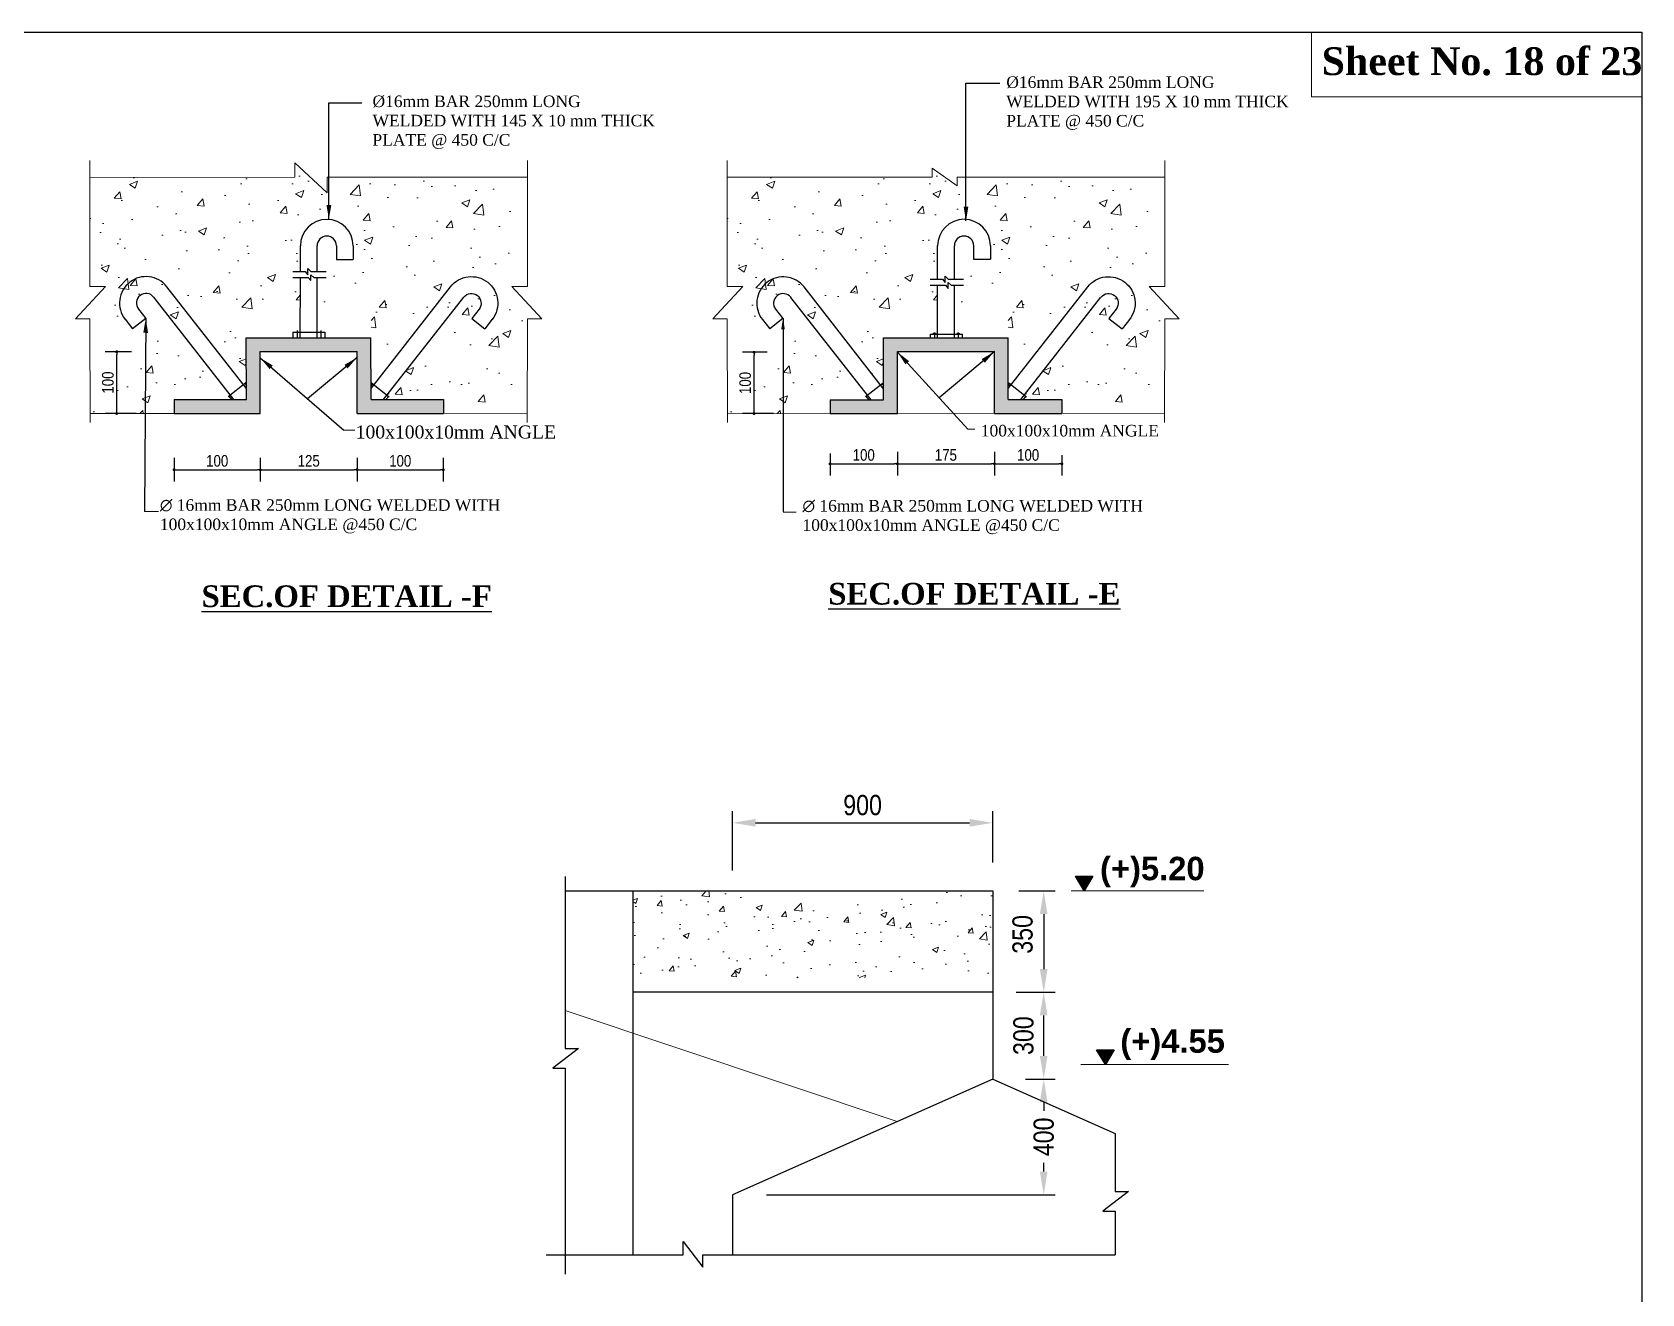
# Model space of a CAD drawing. Extents: x -119161 to 3778985, y -718511 to -30958.
# Drawn here: x 3273407 to 3284541, y -258510 to -249788 of the extents above; entities that cross this region are included whole.
import ezdxf

# ---------------------------------------------------------------- set-up
doc = ezdxf.new("R2010")
doc.units = 0
doc.header["$MEASUREMENT"] = 0
doc.linetypes.add('DASHED2', pattern=[9.525, 6.35, -3.175])
doc.layers.get('0').update_dxf_attribs({"linetype": 'CONTINUOUS'})
doc.layers.get('DEFPOINTS').update_dxf_attribs({"linetype": 'CONTINUOUS'})
for name, color, linetype, lineweight in [('Dim', 7, 'CONTINUOUS', 9), ('Grid Line_Outer', 7, 'CONTINUOUS', 5), ('HATCH', 252, 'CONTINUOUS', 5), ('ROD', 1, 'CONTINUOUS', 30)]:
    doc.layers.add(name, color=color, linetype=linetype, lineweight=lineweight)
doc.layers.add('LINE', color=7, linetype='CONTINUOUS')
doc.layers.add('TEXT', color=10, linetype='CONTINUOUS')
doc.styles.add('ARIAL', font='ARIALN.TTF')
doc.styles.add('DIM', font='isocp3.shx')
doc.styles.get("Standard").update_dxf_attribs({"font": 'times.ttf', "height": 250})
doc.styles.add('style1', font='times.ttf')
doc.dimstyles.new('dim_80', dxfattribs={"dimtxt": 160, "dimasz": 160, "dimexe": 80, "dimexo": 40, "dimgap": 50, "dimtad": 1, "dimdec": 0, "dimzin": 0, "dimdsep": 46, "dimtxsty": 'DIM', "dimcen": 0.09, "dimclrd": 5, "dimclre": 5, "dimclrt": 7, "dimadec": 0, "dimazin": 0, "dimtfac": 1, "dimtdec": 0, "dimtmove": 0, "dimatfit": 3, "dimfxl": 1, "dimtolj": 1, "dimtzin": 0, "dimarcsym": 0})
doc.dimstyles.get("Standard").update_dxf_attribs({"dimtxt": 75, "dimasz": 75, "dimexe": 60, "dimexo": 60, "dimgap": 100, "dimtad": 1, "dimdec": 0, "dimzin": 0, "dimdsep": 46, "dimtxsty": 'style1', "dimcen": 0.09, "dimclrd": 5, "dimclre": 5, "dimadec": 0, "dimazin": 0, "dimtfac": 1, "dimtdec": 0, "dimtofl": 0, "dimtmove": 0, "dimatfit": 3, "dimfxl": 1, "dimtolj": 1, "dimtzin": 0, "dimarcsym": 0})

# ---------------------------------------------------------------- blocks, each defined once
blk = doc.blocks.new('_Dot')
at = {"color": 0, "linetype": 'ByBlock', "lineweight": -2}
blk.add_line((-0.5, 0), (-1, 0), dxfattribs=at)
at = {"color": 0, "linetype": 'ByBlock', "const_width": 0.5}
blk.add_lwpolyline([(-0.25, 0, 1), (0.25, 0, 1)], format="xyb", close=True, dxfattribs=at)
blk = doc.blocks.new('*D354')
at = {"layer": 'DEFPOINTS', "color": 0, "lineweight": -2, "ltscale": 500}
for p in [(3273992, -251997), (3274134, -251997), (3274167, -252424)]:
    blk.add_point(p, dxfattribs=at)
at = {"layer": 'Dim', "color": 5, "lineweight": -2, "ltscale": 500}
for p, q in [((3274094, -251997), (3273912, -251997)), ((3273992, -252404), (3273992, -252017)), ((3274127, -252424), (3273912, -252424))]:
    blk.add_line(p, q, dxfattribs=at)
at = {"layer": 'Dim', "color": 5, "lineweight": -2, "ltscale": 500, "xscale": 20, "yscale": 20, "zscale": 20}
for p, rotation in [((3273992, -251997), 90), ((3273992, -252424), 270)]:
    blk.add_blockref('_Dot', p, dxfattribs=dict(at, rotation=rotation))
at = {"layer": 'Dim', "color": 7, "ltscale": 500, "insert": (3273931, -252210), "char_height": 80, "attachment_point": 5, "rotation": 90, "style": 'ARIAL'}
blk.add_mtext('\\A1;100', dxfattribs=at)
blk = doc.blocks.new('*D355')
at = {"layer": 'DEFPOINTS', "color": 0, "lineweight": -2, "ltscale": 500}
for p in [(3274389, -252690), (3274985, -252690), (3274985, -252813)]:
    blk.add_point(p, dxfattribs=at)
at = {"layer": 'Dim', "color": 5, "lineweight": -2, "ltscale": 500}
for p, q in [((3274389, -252730), (3274389, -252893)), ((3274409, -252813), (3274965, -252813)), ((3274985, -252730), (3274985, -252893))]:
    blk.add_line(p, q, dxfattribs=at)
at = {"layer": 'Dim', "color": 5, "lineweight": -2, "ltscale": 500, "xscale": 20, "yscale": 20, "zscale": 20, "rotation": 180}
blk.add_blockref('_Dot', (3274389, -252813), dxfattribs=at)
at = {"layer": 'Dim', "color": 5, "lineweight": -2, "ltscale": 500, "xscale": 20, "yscale": 20, "zscale": 20}
blk.add_blockref('_Dot', (3274985, -252813), dxfattribs=at)
at = {"layer": 'Dim', "color": 7, "ltscale": 500, "insert": (3274687, -252752), "char_height": 80, "attachment_point": 5, "style": 'ARIAL'}
blk.add_mtext('\\A1;100', dxfattribs=at)
blk = doc.blocks.new('*D356')
at = {"layer": 'DEFPOINTS', "color": 0, "lineweight": -2, "ltscale": 500}
for p in [(3274985, -252690), (3275655, -252690), (3275655, -252813)]:
    blk.add_point(p, dxfattribs=at)
at = {"layer": 'Dim', "color": 5, "lineweight": -2, "ltscale": 500}
for p, q in [((3274985, -252730), (3274985, -252893)), ((3275005, -252813), (3275635, -252813)), ((3275655, -252730), (3275655, -252893))]:
    blk.add_line(p, q, dxfattribs=at)
at = {"layer": 'Dim', "color": 5, "lineweight": -2, "ltscale": 500, "xscale": 20, "yscale": 20, "zscale": 20, "rotation": 180}
blk.add_blockref('_Dot', (3274985, -252813), dxfattribs=at)
at = {"layer": 'Dim', "color": 5, "lineweight": -2, "ltscale": 500, "xscale": 20, "yscale": 20, "zscale": 20}
blk.add_blockref('_Dot', (3275655, -252813), dxfattribs=at)
at = {"layer": 'Dim', "color": 7, "ltscale": 500, "insert": (3275320, -252752), "char_height": 80, "attachment_point": 5, "style": 'ARIAL'}
blk.add_mtext('\\A1;125', dxfattribs=at)
blk = doc.blocks.new('*D357')
at = {"layer": 'DEFPOINTS', "color": 0, "lineweight": -2, "ltscale": 500}
for p in [(3275655, -252690), (3276251, -252690), (3276251, -252813)]:
    blk.add_point(p, dxfattribs=at)
at = {"layer": 'Dim', "color": 5, "lineweight": -2, "ltscale": 500}
for p, q in [((3275655, -252730), (3275655, -252893)), ((3275675, -252813), (3276231, -252813)), ((3276251, -252730), (3276251, -252893))]:
    blk.add_line(p, q, dxfattribs=at)
at = {"layer": 'Dim', "color": 5, "lineweight": -2, "ltscale": 500, "xscale": 20, "yscale": 20, "zscale": 20, "rotation": 180}
blk.add_blockref('_Dot', (3275655, -252813), dxfattribs=at)
at = {"layer": 'Dim', "color": 5, "lineweight": -2, "ltscale": 500, "xscale": 20, "yscale": 20, "zscale": 20}
blk.add_blockref('_Dot', (3276251, -252813), dxfattribs=at)
at = {"layer": 'Dim', "color": 7, "ltscale": 500, "insert": (3275953, -252752), "char_height": 80, "attachment_point": 5, "style": 'ARIAL'}
blk.add_mtext('\\A1;100', dxfattribs=at)
blk = doc.blocks.new('*D358')
at = {"layer": 'DEFPOINTS', "color": 0, "lineweight": -2, "ltscale": 500}
for p in [(3278926, -252661), (3279392, -252661), (3279392, -252772)]:
    blk.add_point(p, dxfattribs=at)
at = {"layer": 'Dim', "color": 5, "lineweight": -2, "ltscale": 500}
for p, q in [((3278926, -252701), (3278926, -252852)), ((3279392, -252701), (3279392, -252852)), ((3278946, -252772), (3279372, -252772))]:
    blk.add_line(p, q, dxfattribs=at)
at = {"layer": 'Dim', "color": 5, "lineweight": -2, "ltscale": 500, "xscale": 20, "yscale": 20, "zscale": 20, "rotation": 180}
blk.add_blockref('_Dot', (3278926, -252772), dxfattribs=at)
at = {"layer": 'Dim', "color": 5, "lineweight": -2, "ltscale": 500, "xscale": 20, "yscale": 20, "zscale": 20}
blk.add_blockref('_Dot', (3279392, -252772), dxfattribs=at)
at = {"layer": 'Dim', "color": 7, "ltscale": 500, "insert": (3279159, -252711), "char_height": 80, "attachment_point": 5, "style": 'ARIAL'}
blk.add_mtext('\\A1;100', dxfattribs=at)
blk = doc.blocks.new('*D359')
at = {"layer": 'DEFPOINTS', "color": 0, "lineweight": -2, "ltscale": 500}
for p in [(3279392, -252649), (3280063, -252649), (3280063, -252772)]:
    blk.add_point(p, dxfattribs=at)
at = {"layer": 'Dim', "color": 5, "lineweight": -2, "ltscale": 500}
for p, q in [((3279392, -252689), (3279392, -252852)), ((3280063, -252689), (3280063, -252852)), ((3279412, -252772), (3280043, -252772))]:
    blk.add_line(p, q, dxfattribs=at)
at = {"layer": 'Dim', "color": 5, "lineweight": -2, "ltscale": 500, "xscale": 20, "yscale": 20, "zscale": 20, "rotation": 180}
blk.add_blockref('_Dot', (3279392, -252772), dxfattribs=at)
at = {"layer": 'Dim', "color": 5, "lineweight": -2, "ltscale": 500, "xscale": 20, "yscale": 20, "zscale": 20}
blk.add_blockref('_Dot', (3280063, -252772), dxfattribs=at)
at = {"layer": 'Dim', "color": 7, "ltscale": 500, "insert": (3279727, -252711), "char_height": 80, "attachment_point": 5, "style": 'ARIAL'}
blk.add_mtext('\\A1;175', dxfattribs=at)
blk = doc.blocks.new('*D360')
at = {"layer": 'DEFPOINTS', "color": 0, "lineweight": -2, "ltscale": 500}
for p in [(3280063, -252674), (3280529, -252673), (3280529, -252772)]:
    blk.add_point(p, dxfattribs=at)
at = {"layer": 'Dim', "color": 5, "lineweight": -2, "ltscale": 500}
for p, q in [((3280063, -252714), (3280063, -252852)), ((3280529, -252713), (3280529, -252852)), ((3280083, -252772), (3280509, -252772))]:
    blk.add_line(p, q, dxfattribs=at)
at = {"layer": 'Dim', "color": 5, "lineweight": -2, "ltscale": 500, "xscale": 20, "yscale": 20, "zscale": 20, "rotation": 180}
blk.add_blockref('_Dot', (3280063, -252772), dxfattribs=at)
at = {"layer": 'Dim', "color": 5, "lineweight": -2, "ltscale": 500, "xscale": 20, "yscale": 20, "zscale": 20}
blk.add_blockref('_Dot', (3280529, -252772), dxfattribs=at)
at = {"layer": 'Dim', "color": 7, "ltscale": 500, "insert": (3280296, -252711), "char_height": 80, "attachment_point": 5, "style": 'ARIAL'}
blk.add_mtext('\\A1;100', dxfattribs=at)
blk = doc.blocks.new('YTY')
at = {"layer": 'LINE', "lineweight": 25}
for p, q in [((0, 76), (-550, 780)), ((-87, 0), (-641, 708)), ((-696, 561), (-787, 490)), ((-747, 626), (-696, 561)), ((-838, 555), (-787, 490)), ((-4, 115), (-126, 20))]:
    blk.add_line(p, q, dxfattribs=at)
for radius in [183, 66.8]:
    blk.add_arc((-694, 667), radius, 38.0317, 218.0317, dxfattribs=at)
at = {"layer": 'ROD', "lineweight": 25}
for p, q in [((-122, 24), (-103, 0)), ((-10, 111), (0, 97))]:
    blk.add_line(p, q, dxfattribs=at)
blk = doc.blocks.new('*D362')
at = {"layer": 'DEFPOINTS', "color": 0, "lineweight": -2, "ltscale": 500}
for p in [(3278400, -252001), (3278532, -252001), (3278575, -252425)]:
    blk.add_point(p, dxfattribs=at)
at = {"layer": 'Dim', "color": 5, "lineweight": -2, "ltscale": 500}
for p, q in [((3278492, -252001), (3278320, -252001)), ((3278400, -252405), (3278400, -252021)), ((3278535, -252425), (3278320, -252425))]:
    blk.add_line(p, q, dxfattribs=at)
at = {"layer": 'Dim', "color": 5, "lineweight": -2, "ltscale": 500, "xscale": 20, "yscale": 20, "zscale": 20}
for p, rotation in [((3278400, -252001), 90), ((3278400, -252425), 270)]:
    blk.add_blockref('_Dot', p, dxfattribs=dict(at, rotation=rotation))
at = {"layer": 'Dim', "color": 7, "ltscale": 500, "insert": (3278339, -252213), "char_height": 80, "attachment_point": 5, "rotation": 90, "style": 'ARIAL'}
blk.add_mtext('\\A1;100', dxfattribs=at)
blk = doc.blocks.new('*D387')
at = {"layer": 'DEFPOINTS', "color": 0, "lineweight": -2, "ltscale": 500}
for p in [(3280192, -255725), (3280173, -256425), (3280404, -256425)]:
    blk.add_point(p, dxfattribs=at)
at = {"layer": 'Dim', "color": 5, "lineweight": -2, "ltscale": 500}
for p, q in [((3280232, -255725), (3280484, -255725)), ((3280404, -255885), (3280404, -256265)), ((3280213, -256425), (3280484, -256425))]:
    blk.add_line(p, q, dxfattribs=at)
for points in [[(3280377, -255885), (3280430, -255885), (3280404, -255725)], [(3280377, -256265), (3280430, -256265), (3280404, -256425)]]:
    blk.add_solid(points, dxfattribs=at)
at = {"layer": 'Dim', "color": 7, "ltscale": 500, "insert": (3280258, -256025), "char_height": 140, "attachment_point": 5, "rotation": 90, "style": 'ARIAL'}
blk.add_mtext('\\A1;350', dxfattribs=at)
blk = doc.blocks.new('*D388')
at = {"layer": 'DEFPOINTS', "color": 0, "lineweight": -2, "ltscale": 500}
for p in [(3280173, -256425), (3280404, -256425), (3280238, -257025)]:
    blk.add_point(p, dxfattribs=at)
at = {"layer": 'Dim', "color": 5, "lineweight": -2, "ltscale": 500}
for p, q in [((3280213, -256425), (3280484, -256425)), ((3280404, -256865), (3280404, -256585)), ((3280278, -257025), (3280484, -257025))]:
    blk.add_line(p, q, dxfattribs=at)
for points in [[(3280377, -256585), (3280430, -256585), (3280404, -256425)], [(3280377, -256865), (3280430, -256865), (3280404, -257025)]]:
    blk.add_solid(points, dxfattribs=at)
at = {"layer": 'Dim', "color": 7, "ltscale": 500, "insert": (3280264, -256725), "char_height": 140, "attachment_point": 5, "rotation": 90, "style": 'ARIAL'}
blk.add_mtext('\\A1;300', dxfattribs=at)
blk = doc.blocks.new('*D389')
at = {"layer": 'DEFPOINTS', "color": 0, "lineweight": -2, "ltscale": 500}
for p in [(3280238, -257025), (3278447, -257825), (3280404, -257825)]:
    blk.add_point(p, dxfattribs=at)
at = {"layer": 'Dim', "color": 5, "lineweight": -2, "ltscale": 500}
for p, q in [((3280278, -257025), (3280484, -257025)), ((3280404, -257185), (3280404, -257246)), ((3280404, -257665), (3280404, -257604)), ((3278487, -257825), (3280484, -257825))]:
    blk.add_line(p, q, dxfattribs=at)
for points in [[(3280377, -257185), (3280430, -257185), (3280404, -257025)], [(3280377, -257665), (3280430, -257665), (3280404, -257825)]]:
    blk.add_solid(points, dxfattribs=at)
at = {"layer": 'Dim', "color": 7, "ltscale": 500, "insert": (3280404, -257425), "char_height": 140, "attachment_point": 5, "rotation": 90, "style": 'ARIAL'}
blk.add_mtext('\\A1;400', dxfattribs=at)
blk = doc.blocks.new('*D390')
at = {"layer": 'DEFPOINTS', "color": 0, "lineweight": -2, "ltscale": 500}
for p in [(3280051, -255254), (3280051, -255569), (3278251, -255623)]:
    blk.add_point(p, dxfattribs=at)
at = {"layer": 'Dim', "color": 5, "lineweight": -2, "ltscale": 500}
for p, q in [((3278251, -255583), (3278251, -255174)), ((3278411, -255254), (3279891, -255254)), ((3280051, -255529), (3280051, -255174))]:
    blk.add_line(p, q, dxfattribs=at)
for points in [[(3278411, -255227), (3278411, -255280), (3278251, -255254)], [(3279891, -255227), (3279891, -255280), (3280051, -255254)]]:
    blk.add_solid(points, dxfattribs=at)
at = {"layer": 'Dim', "color": 7, "ltscale": 500, "insert": (3279151, -255132), "char_height": 140, "attachment_point": 5, "style": 'ARIAL'}
blk.add_mtext('\\A1;900', dxfattribs=at)

msp = doc.modelspace()

# ---------------------------------------------------------------- hatches: boundary and pattern name
at = {"layer": 'Dim'}
h = msp.add_hatch(dxfattribs=at)
h.set_pattern_fill('AR-CONC', color=8, scale=60)
h.set_pattern_definition([(50, (2571150, -508826.95), (430.35611, -37.65128), [45, -495]), (355, (2571150, -508826.95), (-83.2508, 451.31528), [36, -396]), (100.451444, (2571185.86, -508830.1), (347.1053, 413.664), [38.24412, -420.68527]), (46.1842, (2571150, -508706.95), (640.3448, -99.31157), [67.5, -742.5]), (96.63564, (2571203.36, -508715.2), (560.79717, 584.47116), [57.3662, -631.02826]), (351.18416, (2571150, -508706.95), (560.79717, 584.47116), [54, -594]), (21, (2571210, -508736.95), (358.14423, -241.57133), [45, -495]), (326, (2571210, -508736.95), (145.9892, 435.09003), [36, -396]), (71.451445, (2571239.84, -508757.1), (504.13343, 193.5187), [38.24411, -420.68527]), (37.5, (2571150, -508826.95), (7.295913, 199.736312), [0, -391.2, 0, -402, 0, -397.5]), (7.5, (2571150, -508826.95), (157.84172, 236.64703), [0, -229.2, 0, -382.2, 0, -151.5]), (327.5, (2571016.2, -508826.95), (320.29346, -13.532923), [0, -150, 0, -468, 0, -621]), (317.5, (2570956.2, -508826.95), (349.9117, 60.06299), [0, -195, 0, -310.8, 0, -441])])
h.paths.add_polyline_path([(3280050.8, -255724.8), (3278211.2, -255724.8), (3278211.2, -256324.8), (3280050.8, -256324.8)])
h.paths.add_polyline_path([(3278211.2, -255724.8), (3277561.2, -255724.8), (3277561.2, -256324.8), (3278211.2, -256324.8)])
h = msp.add_hatch(dxfattribs=at)
h.set_pattern_fill('ANSI31', color=8, scale=0.315)
h.set_pattern_definition([(45, (3172237.525244, -288819.520036), (-0.027842329509, 0.027842329509), [])])
h.paths.add_polyline_path([(3280744.4, -255622.2), (3280683.8, -255622.2), (3280683.8, -255724.8)])
h.paths.add_polyline_path([(3280683.8, -255622.2), (3280623.1, -255622.2), (3280683.8, -255724.8)])
h = msp.add_hatch(dxfattribs=at)
h.set_pattern_fill('ANSI31', color=8, scale=0.315)
h.set_pattern_definition([(45, (3172383.729527, -290019.519514), (-0.027842329509, 0.027842329509), [])])
h.paths.add_polyline_path([(3280890.6, -256822.2), (3280830, -256822.2), (3280830, -256924.8)])
h.paths.add_polyline_path([(3280830, -256822.2), (3280769.4, -256822.2), (3280830, -256924.8)])
at = {"layer": 'Grid Line_Outer', "ltscale": 2}
h = msp.add_hatch(dxfattribs=at)
h.set_pattern_fill('ANSI31', color=16, angle=-90)
h.set_pattern_definition([(315, (3173889.44573, -272739.67724), (0.08838834765, 0.08838834765), [])])
h.paths.add_polyline_path([(3275750.6, -251900.5), (3274888.1, -251900.5), (3274888.7, -252327.7), (3274388.7, -252327.7), (3274388.7, -252423.7), (3274984.7, -252423.7), (3274984.1, -251996.5), (3275654.6, -251996.5), (3275655.2, -252423.7), (3276251.2, -252423.7), (3276251.2, -252327.7), (3275751.2, -252327.7)])
h = msp.add_hatch(color=16, dxfattribs=at)
h.dxf.hatch_style = 1
h.paths.add_polyline_path([(3280158.7, -251900.5), (3279296.2, -251900.5), (3279296.2, -252328.7), (3278926.2, -252328.7), (3278926.2, -252424.7), (3279392.2, -252424.7), (3279392.2, -251996.5), (3280062.7, -251996.5), (3280062.7, -252423.6), (3280528.7, -252423.6), (3280528.7, -252327.6), (3280158.7, -252327.6)])
at = {"layer": 'LINE', "lineweight": 15}
h = msp.add_hatch(dxfattribs=at)
h.set_pattern_fill('AR-CONC', color=2, scale=80, style=0)
h.set_pattern_definition([(50, (3190104.3, -258400.3), (573.8081, -50.2017), [60, -660]), (355, (3190104.3, -258400.3), (-111.001, 601.7537), [48, -528]), (100.4514, (3190152.1, -258404.5), (462.8075, 551.5516), [50.992, -560.9137]), (46.1842, (3190104.3, -258240.3), (853.793, -132.415), [90, -990]), (96.6356, (3190175.4, -258251.3), (747.73, 779.294), [76.488, -841.37]), (351.1842, (3190104.3, -258240.3), (747.73, 779.295), [72, -792]), (21, (3190184.3, -258280.3), (477.5256, -322.095), [60, -660]), (326, (3190184.3, -258280.3), (194.6523, 580.12), [48, -528]), (71.4514, (3190224.1, -258307.13), (672.178, 258.0244), [50.992, -560.9137]), (37.5, (3190104.3, -258400.3), (9.7279, 266.3151), [0, -521.6, 0, -536, 0, -530]), (7.5, (3190104.3, -258400.3), (210.4556, 315.5294), [0, -305.6, 0, -509.6, 0, -202]), (327.5, (3189925.9, -258400.3), (427.05795, -18.0439), [0, -200, 0, -624, 0, -828]), (317.5, (3189845.9, -258400.3), (466.549, 80.084), [0, -260, 0, -414.4, 0, -588])])
edge = h.paths.add_edge_path()
edge.add_line((3274888.7, -251727.7), (3275210, -251727.7))
edge.add_line((3275210, -251727.7), (3275210, -251688.7))
edge.add_line((3275210, -251688.7), (3275262.3, -251688.7))
edge.add_line((3275262.3, -251688.7), (3275262.3, -251264.6))
edge.add_arc((3275444.9, -251264.6), 182.6, 0, 180, ccw=False)
edge.add_line((3275627.6, -251264.6), (3275627.6, -251358.3))
edge.add_line((3275627.6, -251358.3), (3275511.7, -251358.3))
edge.add_line((3275511.7, -251358.3), (3275511.7, -251264.6))
edge.add_arc((3275444.9, -251264.6), 66.8, 0, 180)
edge.add_line((3275378.2, -251264.6), (3275378.2, -251688.7))
edge.add_line((3275378.2, -251688.7), (3275431.2, -251688.7))
edge.add_line((3275431.2, -251688.7), (3275431.2, -251727.7))
edge.add_line((3275431.2, -251727.7), (3275751.2, -251727.7))
edge.add_line((3275751.2, -251727.7), (3275751.2, -252230.3))
edge.add_line((3275751.2, -252230.3), (3275761.5, -252217))
edge.add_line((3275761.5, -252217), (3275771.7, -252225))
edge.add_line((3275771.7, -252225), (3276036.5, -251886.4))
edge.add_arc((3276180.4, -251998.9), 182.6, -38.03174, 141.96826, ccw=False)
edge.add_line((3276324.2, -252111.4), (3276273.4, -252176.4))
edge.add_line((3276273.4, -252176.4), (3276182.2, -252105))
edge.add_line((3276182.2, -252105), (3276233, -252040))
edge.add_arc((3276180.4, -251998.9), 66.8, 321.96826, 501.96826)
edge.add_line((3276127.8, -251957.8), (3275863.1, -252296.2))
edge.add_line((3275863.1, -252296.2), (3275872.8, -252303.8))
edge.add_line((3275872.8, -252303.8), (3275854.4, -252327.7))
edge.add_line((3275854.4, -252327.7), (3276351.2, -252327.7))
edge.add_line((3276351.2, -252327.7), (3276351.2, -252423.7))
edge.add_line((3276351.2, -252423.7), (3276831.9, -252422.8))
edge.add_line((3276831.9, -252422.8), (3276833, -251770.4))
edge.add_line((3276833, -251770.4), (3276933.1, -251770.4))
edge.add_line((3276933.1, -251770.4), (3276725.1, -251546.1))
edge.add_line((3276725.1, -251546.1), (3276833, -251546.1))
edge.add_line((3276833, -251546.1), (3276833, -250790.1))
edge.add_line((3276833, -250790.1), (3275448.1, -250790.1))
edge.add_line((3275448.1, -250790.1), (3275448.1, -250898.1))
edge.add_line((3275448.1, -250898.1), (3275223.8, -250690))
edge.add_line((3275223.8, -250690), (3275223.8, -250790.1))
edge.add_line((3275223.8, -250790.1), (3273806.9, -250791.7))
edge.add_line((3273806.9, -250791.7), (3273806.9, -251546.1))
edge.add_line((3273806.9, -251546.1), (3273914.9, -251546.1))
edge.add_line((3273914.9, -251546.1), (3273706.8, -251770.4))
edge.add_line((3273706.8, -251770.4), (3273806.9, -251770.4))
edge.add_line((3273806.9, -251770.4), (3273808.1, -252424.5))
edge.add_line((3273808.1, -252424.5), (3274288.7, -252423.7))
edge.add_line((3274288.7, -252423.7), (3274288.7, -252327.7))
edge.add_line((3274288.7, -252327.7), (3274785.5, -252327.7))
edge.add_line((3274785.5, -252327.7), (3274767.1, -252303.8))
edge.add_line((3274767.1, -252303.8), (3274776.8, -252296.2))
edge.add_line((3274776.8, -252296.2), (3274512.1, -251957.8))
edge.add_arc((3274459.5, -251998.9), 66.7, 38.03174, 218.03174)
edge.add_line((3274407, -252040), (3274457.8, -252105))
edge.add_line((3274457.8, -252105), (3274366.5, -252176.4))
edge.add_line((3274366.5, -252176.4), (3274315.7, -252111.4))
edge.add_arc((3274459.5, -251998.9), 182.6, 38.03174, 218.03174, ccw=False)
edge.add_line((3274603.4, -251886.4), (3274868.2, -252225))
edge.add_line((3274868.2, -252225), (3274878.4, -252217))
edge.add_line((3274878.4, -252217), (3274888.7, -252230.3))
edge.add_line((3274888.7, -252230.3), (3274888.7, -251727.7))
h.paths.add_polyline_path([(3273967.3, -252182.8), (3273967.3, -251968.5), (3274113.3, -251968.5), (3274113.3, -252182.8)], flags=16)
h = msp.add_hatch(dxfattribs=at)
h.set_pattern_fill('AR-CONC', color=2, scale=80, style=0)
h.set_pattern_definition([(50, (3194511.8, -258400.3), (573.8081, -50.2017), [60, -660]), (355, (3194511.8, -258400.3), (-111.001, 601.7537), [48, -528]), (100.4514, (3194559.64, -258404.5), (462.8075, 551.5516), [50.992, -560.9137]), (46.1842, (3194511.8, -258240.3), (853.793, -132.415), [90, -990]), (96.6356, (3194583, -258251.3), (747.73, 779.294), [76.488, -841.37]), (351.1842, (3194511.8, -258240.3), (747.73, 779.295), [72, -792]), (21, (3194591.8, -258280.3), (477.5256, -322.095), [60, -660]), (326, (3194591.8, -258280.3), (194.6523, 580.12), [48, -528]), (71.4514, (3194631.6, -258307.13), (672.178, 258.0244), [50.992, -560.9137]), (37.5, (3194511.82, -258400.3), (9.7279, 266.3151), [0, -521.6, 0, -536, 0, -530]), (7.5, (3194511.82, -258400.3), (210.4556, 315.5294), [0, -305.6, 0, -509.6, 0, -202]), (327.5, (3194333.42, -258400.3), (427.05795, -18.0439), [0, -200, 0, -624, 0, -828]), (317.5, (3194253.42, -258400.3), (466.549, 80.084), [0, -260, 0, -414.4, 0, -588])])
edge = h.paths.add_edge_path()
edge.add_line((3279296.2, -251727.7), (3279617.5, -251727.7))
edge.add_line((3279617.5, -251727.7), (3279617.5, -251688.7))
edge.add_line((3279617.5, -251688.7), (3279669.9, -251688.7))
edge.add_line((3279669.9, -251688.7), (3279669.9, -251264.6))
edge.add_arc((3279852.5, -251264.6), 182.6, 0, 180, ccw=False)
edge.add_line((3280035.1, -251264.6), (3280035.1, -251358.3))
edge.add_line((3280035.1, -251358.3), (3279919.2, -251358.3))
edge.add_line((3279919.2, -251358.3), (3279919.2, -251264.6))
edge.add_arc((3279852.5, -251264.6), 66.8, 0, 180)
edge.add_line((3279785.7, -251264.6), (3279785.7, -251688.7))
edge.add_line((3279785.7, -251688.7), (3279838.8, -251688.7))
edge.add_line((3279838.8, -251688.7), (3279838.8, -251727.7))
edge.add_line((3279838.8, -251727.7), (3280158.7, -251727.7))
edge.add_line((3280158.7, -251727.7), (3280158.7, -252230.3))
edge.add_line((3280158.7, -252230.3), (3280169, -252217))
edge.add_line((3280169, -252217), (3280179.3, -252225))
edge.add_line((3280179.3, -252225), (3280444.1, -251886.4))
edge.add_arc((3280587.9, -251998.9), 182.6, -38.03174, 141.96826, ccw=False)
edge.add_line((3280731.8, -252111.4), (3280681, -252176.4))
edge.add_line((3280681, -252176.4), (3280589.7, -252105))
edge.add_line((3280589.7, -252105), (3280640.5, -252040))
edge.add_arc((3280587.9, -251998.9), 66.8, 321.96826, 501.96826)
edge.add_line((3280535.3, -251957.8), (3280270.6, -252296.2))
edge.add_line((3280270.6, -252296.2), (3280280.4, -252303.8))
edge.add_line((3280280.4, -252303.8), (3280261.9, -252327.7))
edge.add_line((3280261.9, -252327.7), (3280758.7, -252327.7))
edge.add_line((3280758.7, -252327.7), (3280758.7, -252423.7))
edge.add_line((3280758.7, -252423.7), (3281239.4, -252422.8))
edge.add_line((3281239.4, -252422.8), (3281240.6, -251770.4))
edge.add_line((3281240.6, -251770.4), (3281340.6, -251770.4))
edge.add_line((3281340.6, -251770.4), (3281132.6, -251546.1))
edge.add_line((3281132.6, -251546.1), (3281240.6, -251546.1))
edge.add_line((3281240.6, -251546.1), (3281240.6, -250790.1))
edge.add_line((3281240.6, -250790.1), (3279855.6, -250790.1))
edge.add_line((3279855.6, -250790.1), (3279855.6, -250898.1))
edge.add_line((3279855.6, -250898.1), (3279631.3, -250690))
edge.add_line((3279631.3, -250690), (3279631.3, -250790.1))
edge.add_line((3279631.3, -250790.1), (3278214.4, -250791.7))
edge.add_line((3278214.4, -250791.7), (3278214.4, -251546.1))
edge.add_line((3278214.4, -251546.1), (3278322.4, -251546.1))
edge.add_line((3278322.4, -251546.1), (3278114.3, -251770.4))
edge.add_line((3278114.3, -251770.4), (3278214.4, -251770.4))
edge.add_line((3278214.4, -251770.4), (3278215.6, -252424.5))
edge.add_line((3278215.6, -252424.5), (3278696.2, -252423.7))
edge.add_line((3278696.2, -252423.7), (3278696.2, -252327.7))
edge.add_line((3278696.2, -252327.7), (3279193.1, -252327.7))
edge.add_line((3279193.1, -252327.7), (3279174.6, -252303.8))
edge.add_line((3279174.6, -252303.8), (3279184.3, -252296.2))
edge.add_line((3279184.3, -252296.2), (3278919.6, -251957.8))
edge.add_arc((3278867.1, -251998.9), 66.7, 38.03174, 218.03174)
edge.add_line((3278814.5, -252040), (3278865.3, -252105))
edge.add_line((3278865.3, -252105), (3278774, -252176.4))
edge.add_line((3278774, -252176.4), (3278723.2, -252111.4))
edge.add_arc((3278867.1, -251998.9), 182.6, 38.03174, 218.03174, ccw=False)
edge.add_line((3279010.9, -251886.4), (3279275.7, -252225))
edge.add_line((3279275.7, -252225), (3279286, -252217))
edge.add_line((3279286, -252217), (3279296.2, -252230.3))
edge.add_line((3279296.2, -252230.3), (3279296.2, -251727.7))
h.paths.add_polyline_path([(3278374.8, -252182.8), (3278374.8, -251968.5), (3278520.8, -251968.5), (3278520.8, -252182.8)], flags=16)

# ---------------------------------------------------------------- linework, layer by layer
at = {"color": 8}
for points in [[(3277093.3, -255625.4), (3277093.3, -256814.2), (3277185.1, -256814.2), (3277007.4, -256949.9), (3277093.3, -256949.9), (3277093.3, -258374.3)], [(3280897.7, -257402), (3280897.7, -257802.6), (3280989.5, -257802.6), (3280811.8, -257938.2), (3280897.7, -257938.2), (3280897.7, -258240)], [(3276962, -258240), (3277909.6, -258240), (3277909.6, -258148.1), (3278045.3, -258325.9), (3278045.3, -258240), (3280897.7, -258240)]]:
    msp.add_lwpolyline(points, dxfattribs=at)
at = {"color": 5}
for points in [[(3280683.8, -255724.8), (3280622.6, -255622.2), (3280744.4, -255622.2), (3280683.8, -255724.8)], [(3280830, -256924.8), (3280768.8, -256822.2), (3280890.6, -256822.2), (3280830, -256924.8)]]:
    msp.add_lwpolyline(points, dxfattribs=at)
at = {"layer": 'Dim', "color": 5, "lineweight": 15}
for p, q in [((3275561.8, -252538.5), (3275638.3, -252538.5)), ((3274280.5, -253101.5), (3274183.4, -253101.5)), ((3278600.5, -253105.3), (3278690.8, -253105.3))]:
    msp.add_line(p, q, dxfattribs=at)
at = {"layer": 'Dim', "ltscale": 500}
msp.add_line((3279878.3, -252531.5), (3279926.9, -252531.5), dxfattribs=at)
at = {"layer": 'Dim', "color": 5, "linetype": 'DASHED2', "ltscale": 800000}
msp.add_lwpolyline([(3277093.3, -256552.3), (3279391.1, -257318.2)], dxfattribs=at)
at = {"layer": 'HATCH', "color": 8, "lineweight": 15}
for points in [[(3280594.2, -255724.9), (3281512.1, -255724.9)], [(3280660.9, -256924.8), (3281682.3, -256924.8)]]:
    msp.add_lwpolyline(points, dxfattribs=at)
at = {"layer": 'LINE', "lineweight": 9}
for p, q in [((3275448.1, -250898.1), (3275223.8, -250690)), ((3275223.8, -250690), (3275223.8, -250790.1)), ((3275223.8, -250790.1), (3273806.9, -250791.7)), ((3276833, -250790.1), (3275448.1, -250790.1)), ((3275448.1, -250790.1), (3275448.1, -250898.1)), ((3279631.3, -250789.6), (3278214.4, -250789.6)), ((3279805, -250850.7), (3279631.3, -250727.5)), ((3279631.3, -250727.5), (3279631.3, -250789.6)), ((3281240.6, -250789.6), (3279805, -250789.6)), ((3279805, -250789.6), (3279805, -250850.7)), ((3274388.7, -252423.7), (3273808.1, -252424.5)), ((3276251.2, -252423.7), (3276831.9, -252422.8)), ((3281239.4, -252422.6), (3278215.6, -252425.3))]:
    msp.add_line(p, q, dxfattribs=at)
at = {"layer": 'LINE', "lineweight": 25}
for p, q in [((3275262.3, -251442), (3275262.3, -251264.6)), ((3275378.2, -251441.5), (3275378.2, -251264.6)), ((3275511.7, -251264.6), (3275511.7, -251358.3)), ((3275627.6, -251264.6), (3275627.6, -251358.3)), ((3279669.9, -251495.6), (3279669.9, -251264.1)), ((3279785.7, -251495.2), (3279785.7, -251264.1)), ((3279919.2, -251264.1), (3279919.2, -251357.8)), ((3280035.1, -251264.1), (3280035.1, -251357.8)), ((3275511.7, -251358.3), (3275627.6, -251358.3)), ((3279919.2, -251357.8), (3280035.1, -251357.8)), ((3275261.7, -251900.5), (3275262.3, -251483.6)), ((3275377.6, -251900.5), (3275378.2, -251483.2)), ((3279669.9, -251900.5), (3279669.9, -251537.3)), ((3279785.7, -251900.5), (3279785.7, -251536.8)), ((3274888.1, -251900.5), (3275750.6, -251900.5)), ((3274888.7, -252327.7), (3274888.1, -251900.5)), ((3275209.4, -251861.5), (3275430.7, -251861.5)), ((3275209.4, -251861.5), (3275209.4, -251900.5)), ((3275430.7, -251861.5), (3275430.7, -251900.5)), ((3275751.2, -252327.7), (3275750.6, -251900.5)), ((3279296.2, -251900.5), (3280158.7, -251900.5)), ((3279296.2, -252328.7), (3279296.2, -251900.5)), ((3279617.5, -251874.5), (3279838.8, -251874.5)), ((3279617.5, -251874.5), (3279617.5, -251900.5)), ((3279639.7, -251868.9), (3279639.7, -251874.5)), ((3279639.7, -251868.9), (3279655.2, -251868.9)), ((3279655.2, -251868.9), (3279655.2, -251874.5)), ((3279804, -251868.9), (3279804, -251874.5)), ((3279804, -251868.9), (3279819.5, -251868.9)), ((3279819.5, -251868.9), (3279819.5, -251874.5)), ((3279838.8, -251874.5), (3279838.8, -251900.5)), ((3280158.7, -252327.6), (3280158.7, -251900.5)), ((3274984.1, -251996.5), (3275654.6, -251996.5)), ((3274984.7, -252423.7), (3274984.1, -251996.5)), ((3275655.2, -252423.7), (3275654.6, -251996.5)), ((3279392.2, -251996.5), (3280062.7, -251996.5)), ((3279392.2, -252424.7), (3279392.2, -251996.5)), ((3280062.7, -252423.6), (3280062.7, -251996.5)), ((3274388.7, -252327.7), (3274888.7, -252327.7)), ((3274388.7, -252327.7), (3274388.7, -252423.7)), ((3275751.2, -252327.7), (3276251.2, -252327.7)), ((3276251.2, -252327.7), (3276251.2, -252423.7)), ((3278926.2, -252328.7), (3279296.2, -252328.7)), ((3278926.2, -252328.7), (3278926.2, -252424.7)), ((3280158.7, -252327.6), (3280528.7, -252327.6)), ((3280528.7, -252327.6), (3280528.7, -252423.6)), ((3280528.7, -252327.6), (3280528.7, -252423.6)), ((3274388.7, -252423.7), (3274984.7, -252423.7)), ((3275655.2, -252423.7), (3276251.2, -252423.7)), ((3278926.2, -252424.7), (3279392.2, -252424.7)), ((3280062.7, -252423.6), (3280528.7, -252423.6))]:
    msp.add_line(p, q, dxfattribs=at)
at = {"layer": 'LINE', "ltscale": 500}
for p, q in [((3280051.2, -255724.9), (3280051.2, -256424.9)), ((3280051.2, -256424.8), (3277561.2, -256424.8))]:
    msp.add_line(p, q, dxfattribs=at)
at = {"layer": 'LINE'}
msp.add_lwpolyline([(3284540.6, -268201.5), (3258501.3, -268201.5), (3258501.3, -249788.1), (3284540.6, -249788.1)], close=True, dxfattribs=at)
at = {"layer": 'LINE', "lineweight": 9}
msp.add_lwpolyline([(3284540.6, -249788.1), (3282257, -249788.1), (3282257, -250236), (3284540.6, -250236)], close=True, dxfattribs=at)
for points in [[(3273806.9, -250675.1), (3273806.9, -251546.1), (3273914.9, -251546.1), (3273706.8, -251770.4), (3273806.9, -251770.4), (3273808.2, -252487.1)], [(3276833, -250675.1), (3276833, -251546.1), (3276725.1, -251546.1), (3276933.1, -251770.4), (3276833, -251770.4), (3276831.8, -252487.1)], [(3278214.4, -250675.1), (3278214.4, -251546.1), (3278322.4, -251546.1), (3278114.3, -251770.4), (3278214.4, -251770.4), (3278215.7, -252487.1)], [(3281240.6, -250675.1), (3281240.6, -251546.1), (3281132.6, -251546.1), (3281340.6, -251770.4), (3281240.6, -251770.4), (3281239.3, -252487.1)]]:
    msp.add_lwpolyline(points, dxfattribs=at)
at = {"layer": 'LINE', "lineweight": 25}
for points in [[(3275210.9, -251442), (3275295.6, -251442), (3275314.1, -251465.8), (3275314.1, -251420.6), (3275335.4, -251441.5), (3275440.7, -251441.5)], [(3275210.9, -251483.6), (3275316.2, -251483.6), (3275334.7, -251505.5), (3275334.7, -251465.1), (3275356, -251483.2), (3275440.7, -251483.2)], [(3279618.4, -251495.6), (3279703.1, -251495.6), (3279721.6, -251519.5), (3279721.6, -251474.2), (3279742.9, -251495.2), (3279848.2, -251495.2)], [(3279618.4, -251537.3), (3279723.7, -251537.3), (3279742.2, -251559.2), (3279742.2, -251518.8), (3279763.5, -251536.8), (3279848.2, -251536.8)]]:
    msp.add_lwpolyline(points, dxfattribs=at)
at = {"layer": 'LINE', "ltscale": 500}
for points in [[(3277093.3, -255724.8), (3280051.2, -255724.9)], [(3277561.2, -255724.8), (3277561.2, -258240)], [(3280051.2, -256424.9), (3280051.2, -257024.8)], [(3280051.2, -257024.8), (3278251.2, -257824.8)], [(3278251.2, -257824.8), (3278251.2, -258240)]]:
    msp.add_lwpolyline(points, dxfattribs=at)
at = {"layer": 'LINE', "color": 8, "linetype": 'DASHED2', "ltscale": 1000}
msp.add_lwpolyline([(3280051.2, -257024.8), (3280897.7, -257402)], dxfattribs=at)
at = {"layer": 'LINE', "lineweight": 25}
for centre, radius in [((3275444.9, -251264.6), 182.6), ((3279852.5, -251264.1), 182.6), ((3275444.9, -251264.6), 66.8), ((3279852.5, -251264.1), 66.8)]:
    msp.add_arc(centre, radius, 0, 180, dxfattribs=at)
at = {"layer": 'ROD', "lineweight": 25}
for p, q in [((3275239.4, -251851), (3275239.4, -251900.5)), ((3275403.7, -251851.4), (3275403.7, -251900.5)), ((3279647.5, -251863.9), (3279647.5, -251900.5)), ((3279811.8, -251863.4), (3279811.8, -251900.5))]:
    msp.add_line(p, q, dxfattribs=at)

# ---------------------------------------------------------------- block references
at = {"layer": 'LINE', "lineweight": 15}
for p in [(3274888.7, -252327.7), (3279296.2, -252329.1)]:
    msp.add_blockref('YTY', p, dxfattribs=at)
at = {"layer": 'LINE', "lineweight": 15, "xscale": -1}
for p in [(3275751.2, -252327.7), (3280158.7, -252328.1)]:
    msp.add_blockref('YTY', p, dxfattribs=at)

# ---------------------------------------------------------------- texts
at = {"layer": 'LINE', "color": 7, "lineweight": 9, "insert": (3282325.8, -249892.2), "char_height": 192.312, "width": 6907.789, "attachment_point": 1}
msp.add_mtext('{\\fTimes New Roman|b1|i0|c0|p18;Sheet No. 18 of 23}', dxfattribs=at)
at = {"layer": 'LINE', "color": 7, "attachment_point": 4}
for s, insert, char_height, width in [('%%C16mm BAR 250mm LONG \\PWELDED WITH 195 X 10 mm THICK PLATE @ 450 C/C', (3280144.9, -250278.4), 80, 2066.562), ('%%C16mm BAR 250mm LONG \\PWELDED WITH 145 X 10 mm THICK \\PPLATE @ 450 C/C', (3275761.2, -250410.7), 80, 2758.878), ('100x100x10mm ANGLE', (3275644.6, -252552.6), 90, 1397.001), ('100x100x10mm ANGLE', (3279968.5, -252543.3), 80, 2758.878), ('∅ 16mm BAR 250mm LONG WELDED WITH 100x100x10mm ANGLE @450 C/C', (3274290.7, -253135.1), 80, 2758.878), ('∅ 16mm BAR 250mm LONG WELDED WITH  100x100x10mm ANGLE @450 C/C', (3278735.2, -253140.3), 80, 2758.878)]:
    msp.add_mtext(s, dxfattribs=dict(at, insert=insert, char_height=char_height, width=width))
at = {"layer": 'LINE', "color": 4, "char_height": 150, "width": 2060.412, "attachment_point": 4}
for s, insert in [('{\\fTimes New Roman|b1|i0|c0|p18;\\L\\C6;SEC.OF DETAIL -F}', (3274578.5, -253688.7)), ('{\\fTimes New Roman|b1|i0|c0|p18;\\L\\C6;SEC.OF DETAIL -E}', (3278913.5, -253671.6))]:
    msp.add_mtext(s, dxfattribs=dict(at, insert=insert))
at = {"layer": 'TEXT', "color": 6, "char_height": 162, "attachment_point": 4, "style": 'ARIAL'}
for s, insert, width in [('{\\fArial|b1|i0|c0|p34;(+)5.20}', (3280793.3, -255594.1, 0), 515.142), ('{\\fArial|b1|i0|c0|p34;(+)4.55}', (3280933.7, -256787.1, 0), 772.377)]:
    msp.add_mtext(s, dxfattribs=dict(at, insert=insert, width=width))

# ---------------------------------------------------------------- dimensions: what is measured, and where the dimension line sits
at = {"layer": 'Dim', "ltscale": 500}
for base, p1, p2, picture, middle in [((3273992, -251996.5), (3274167.4, -252423.7), (3274133.7, -251996.5), '*D354', (3273931.2, -252210.1)), ((3278399.6, -252000.7), (3278575, -252425.1), (3278531.7, -252000.7), '*D362', (3278338.7, -252212.9))]:
    dim = msp.add_linear_dim(base=base, p1=p1, p2=p2, angle=90, text='100', dimstyle='dim_80', override={"dimtxt": 80, "dimasz": 20, "dimgap": 20, "dimtxsty": 'ARIAL', "dimblk1": 'Dot', "dimblk2": 'Dot', "dimsah": 1, "dimtmove": 2}, dxfattribs=at)
    dim.commit()
    dim.dimension.update_dxf_attribs({"geometry": picture, "text_midpoint": middle})
for base, p1, p2, text, override, picture, middle in [((3274984.7, -252812.8), (3274388.7, -252690.2), (3274984.7, -252690.2), '100', {"dimtxt": 80, "dimasz": 20, "dimgap": 20, "dimtxsty": 'ARIAL', "dimblk1": 'Dot', "dimblk2": 'Dot', "dimsah": 1, "dimtmove": 2}, '*D355', (3274686.7, -252752)), ((3275655.2, -252812.8), (3274984.7, -252690.2), (3275655.2, -252690.2), '125', {"dimtxt": 80, "dimasz": 20, "dimgap": 20, "dimtxsty": 'ARIAL', "dimblk1": 'Dot', "dimblk2": 'Dot', "dimsah": 1, "dimtmove": 2}, '*D356', (3275320, -252752)), ((3276251.2, -252812.8), (3275655.2, -252690.2), (3276251.2, -252690.2), '100', {"dimtxt": 80, "dimasz": 20, "dimgap": 20, "dimtxsty": 'ARIAL', "dimblk1": 'Dot', "dimblk2": 'Dot', "dimsah": 1, "dimtmove": 2}, '*D357', (3275953.2, -252752)), ((3279392.2, -252771.9), (3278926.2, -252661.3), (3279392.2, -252661.3), '100', {"dimtxt": 80, "dimasz": 20, "dimgap": 20, "dimtxsty": 'ARIAL', "dimblk1": 'Dot', "dimblk2": 'Dot', "dimsah": 1, "dimtmove": 2}, '*D358', (3279159.2, -252711)), ((3280062.7, -252771.9), (3279392.2, -252649.3), (3280062.7, -252649.3), '175', {"dimtxt": 80, "dimasz": 20, "dimgap": 20, "dimtxsty": 'ARIAL', "dimblk1": 'Dot', "dimblk2": 'Dot', "dimsah": 1, "dimtmove": 2}, '*D359', (3279727.5, -252711)), ((3280528.7, -252771.9), (3280062.7, -252673.8), (3280528.7, -252673.3), '100', {"dimtxt": 80, "dimasz": 20, "dimgap": 20, "dimtxsty": 'ARIAL', "dimblk1": 'Dot', "dimblk2": 'Dot', "dimsah": 1, "dimtmove": 2}, '*D360', (3280295.7, -252711)), ((3280051.2, -255253.8), (3278251.2, -255622.9), (3280051.2, -255568.9), '900', {"dimtxt": 140, "dimtxsty": 'ARIAL', "dimtmove": 2}, '*D390', (3279151.2, -255132.3))]:
    dim = msp.add_linear_dim(base=base, p1=p1, p2=p2, text=text, dimstyle='dim_80', override=override, dxfattribs=at)
    dim.commit()
    dim.dimension.update_dxf_attribs({"geometry": picture, "text_midpoint": middle})
for base, p1, p2, angle, text, picture, middle in [((3280403.7, -256424.9), (3280191.6, -255724.8), (3280173.1, -256424.9), 90, '350', '*D387', (3280258.3, -256024.8)), ((3280403.7, -256424.9), (3280237.7, -257024.8), (3280173.1, -256424.9), 270, '300', '*D388', (3280264.1, -256724.8)), ((3280403.7, -257824.9), (3280237.7, -257024.8), (3278446.5, -257824.9), 90, '400', '*D389', (3280403.7, -257424.8))]:
    dim = msp.add_linear_dim(base=base, p1=p1, p2=p2, angle=angle, text=text, dimstyle='dim_80', override={"dimtxt": 140, "dimtxsty": 'ARIAL', "dimtmove": 2}, dxfattribs=at)
    dim.commit()
    dim.dimension.update_dxf_attribs({"geometry": picture, "text_midpoint": middle, "dimtype": 160})

# ---------------------------------------------------------------- leaders
for points in [[(3279866.2, -251093.1), (3279866.2, -250139.5), (3280099.5, -250139.5)], [(3275459.6, -251082.5), (3275458.7, -250277.1), (3275686.3, -250277.1)], [(3274192.9, -251766.4), (3274183.4, -253101.5)], [(3274984.7, -252039.3), (3275561.8, -252538.5)], [(3275655.2, -252036.2), (3275311.8, -252322.2)], [(3279392.2, -251999.3), (3279878.3, -252531.5)], [(3280062.7, -251996.3), (3279681, -252315.5)]]:
    msp.add_leader(points, dimstyle='dim_80', override={"dimtxt": 100, "dimasz": 100, "dimtxsty": 'ARIAL', "dimtmove": 2}, dxfattribs=at)
at = {"layer": 'Dim', "color": 5, "lineweight": 15}
msp.add_leader([(3278600.5, -251766.4), (3278600.5, -253102.3)], dimstyle='Standard', override={"dimtad": 0}, dxfattribs=at)

doc.saveas('drawing.dxf')
